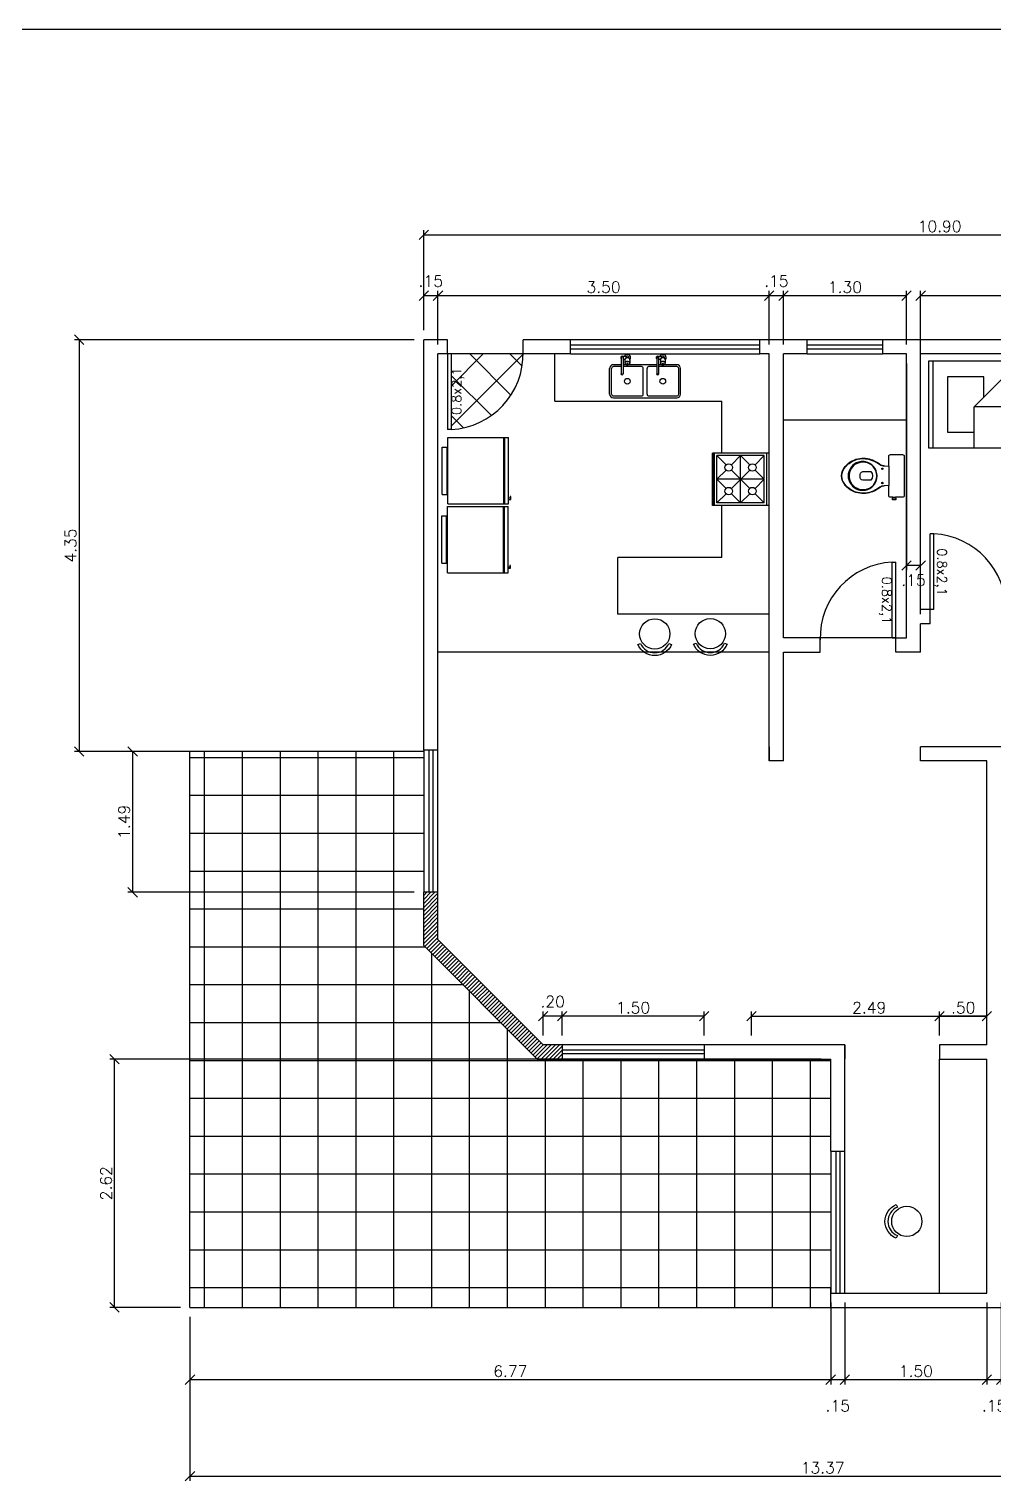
# Model space of a CAD drawing. Header units: metres. Extents: x 433 to 682, y 535 to 584.
# Drawn here: x 612.99 to 623.18, y 553.42 to 568.76 of the extents above; entities that cross this region are included whole.
import ezdxf

# ---------------------------------------------------------------- set-up
doc = ezdxf.new("R2010")
doc.units = ezdxf.units.M
doc.linetypes.add('ACAD_ISO02W100', pattern=[15, 12, -3])
for name, color, linetype in [('ARQ-COTAS', 30, 'Continuous'), ('ARQ-ESQ-01', 1, 'ACAD_ISO02W100'), ('ARQ-ESQ-02', 2, 'Continuous'), ('ARQ-HACHURA', 252, 'Continuous'), ('ARQ-MOVEIS', 170, 'Continuous'), ('ARQ-PECAS_SANITARIAS', 7, 'Continuous'), ('ARQ-PISO', 8, 'Continuous'), ('ARQ-TEXTO2', 2, 'Continuous'), ('ARQ_AVENARIA', 4, 'Continuous')]:
    doc.layers.add(name, color=color, linetype=linetype)
doc.styles.add('ROMANS', font='romans.shx')
doc.dimstyles.new('1-100', dxfattribs={"dimtxt": 0.12, "dimasz": 0.1, "dimexe": 0.05, "dimexo": 0.1, "dimgap": 0.03, "dimtad": 1, "dimzin": 5, "dimdsep": 46, "dimtxsty": 'ROMANS', "dimblk": 'OBLIQUE', "dimcen": 0, "dimclrd": 256, "dimclre": 256, "dimclrt": 2, "dimadec": 0, "dimazin": 0, "dimtfac": 1, "dimtofl": 0, "dimtmove": 2, "dimatfit": 3, "dimfxl": 0.04, "dimtolj": 1, "dimtzin": 1, "dimarcsym": 0})

# ---------------------------------------------------------------- blocks, each defined once
blk = doc.blocks.new('_Oblique')
at = {"color": 0, "linetype": 'ByBlock', "lineweight": -2}
blk.add_line((-0.5, -0.5), (0.5, 0.5), dxfattribs=at)
blk = doc.blocks.new('*D23')
at = {"layer": 'ARQ-COTAS', "lineweight": -2, "transparency": 16777216}
for p, q in [((628.06, 555.153), (628.06, 553.419)), ((614.69, 555.053), (614.69, 553.419)), ((614.69, 553.469), (628.06, 553.469))]:
    blk.add_line(p, q, dxfattribs=at)
at = {"layer": 'DEFPOINTS', "color": 0, "transparency": 16777216}
for p in [(614.69, 555.153), (628.06, 555.253), (628.06, 553.469)]:
    blk.add_point(p, dxfattribs=at)
at = {"layer": 'ARQ-COTAS', "lineweight": -2, "transparency": 16777216, "xscale": 0.1, "yscale": 0.1, "zscale": 0.1, "rotation": 180}
blk.add_blockref('_Oblique', (614.69, 553.469), dxfattribs=at)
at = {"layer": 'ARQ-COTAS', "lineweight": -2, "transparency": 16777216, "xscale": 0.1, "yscale": 0.1, "zscale": 0.1}
blk.add_blockref('_Oblique', (628.06, 553.469), dxfattribs=at)
at = {"layer": 'ARQ-COTAS', "color": 2, "transparency": 16777216, "insert": (621.375, 553.559), "char_height": 0.12, "attachment_point": 5, "style": 'ROMANS'}
blk.add_mtext('\\A1;13.37', dxfattribs=at)
blk = doc.blocks.new('*D30')
at = {"layer": 'ARQ-COTAS', "lineweight": -2, "transparency": 16777216}
for p, q in [((622.41, 562.576), (622.41, 565.991)), ((624.71, 565.941), (622.41, 565.941)), ((624.71, 565.576), (624.71, 565.991))]:
    blk.add_line(p, q, dxfattribs=at)
at = {"layer": 'DEFPOINTS', "color": 0, "transparency": 16777216}
for p in [(622.41, 565.941), (624.71, 565.476), (622.41, 562.476)]:
    blk.add_point(p, dxfattribs=at)
at = {"layer": 'ARQ-COTAS', "lineweight": -2, "transparency": 16777216, "xscale": 0.1, "yscale": 0.1, "zscale": 0.1, "rotation": 180}
blk.add_blockref('_Oblique', (622.41, 565.941), dxfattribs=at)
at = {"layer": 'ARQ-COTAS', "lineweight": -2, "transparency": 16777216, "xscale": 0.1, "yscale": 0.1, "zscale": 0.1}
blk.add_blockref('_Oblique', (624.71, 565.941), dxfattribs=at)
at = {"layer": 'ARQ-COTAS', "color": 2, "transparency": 16777216, "insert": (623.56, 566.031), "char_height": 0.12, "attachment_point": 5, "style": 'ROMANS'}
blk.add_mtext('\\A1;2.30', dxfattribs=at)
blk = doc.blocks.new('*D31')
at = {"layer": 'ARQ-COTAS', "lineweight": -2, "transparency": 16777216}
for p, q in [((622.26, 565.226), (622.26, 563.041)), ((622.41, 563.091), (622.26, 563.091)), ((622.41, 562.576), (622.41, 563.141))]:
    blk.add_line(p, q, dxfattribs=at)
at = {"layer": 'DEFPOINTS', "color": 0, "transparency": 16777216}
for p in [(622.26, 565.326), (622.26, 563.091), (622.41, 562.476)]:
    blk.add_point(p, dxfattribs=at)
at = {"layer": 'ARQ-COTAS', "lineweight": -2, "transparency": 16777216, "xscale": 0.1, "yscale": 0.1, "zscale": 0.1, "rotation": 180}
blk.add_blockref('_Oblique', (622.26, 563.091), dxfattribs=at)
at = {"layer": 'ARQ-COTAS', "lineweight": -2, "transparency": 16777216, "xscale": 0.1, "yscale": 0.1, "zscale": 0.1}
blk.add_blockref('_Oblique', (622.41, 563.091), dxfattribs=at)
at = {"layer": 'ARQ-COTAS', "color": 2, "transparency": 16777216, "insert": (622.335, 562.936), "char_height": 0.12, "attachment_point": 5, "style": 'ROMANS'}
blk.add_mtext('\\A1;.15', dxfattribs=at)
blk = doc.blocks.new('*D32')
at = {"layer": 'ARQ-COTAS', "lineweight": -2, "transparency": 16777216}
for p, q in [((620.96, 565.426), (620.96, 565.991)), ((622.26, 565.941), (620.96, 565.941)), ((622.26, 565.426), (622.26, 565.991))]:
    blk.add_line(p, q, dxfattribs=at)
at = {"layer": 'DEFPOINTS', "color": 0, "transparency": 16777216}
for p in [(620.96, 565.941), (620.96, 565.326), (622.26, 565.326)]:
    blk.add_point(p, dxfattribs=at)
at = {"layer": 'ARQ-COTAS', "lineweight": -2, "transparency": 16777216, "xscale": 0.1, "yscale": 0.1, "zscale": 0.1, "rotation": 180}
blk.add_blockref('_Oblique', (620.96, 565.941), dxfattribs=at)
at = {"layer": 'ARQ-COTAS', "lineweight": -2, "transparency": 16777216, "xscale": 0.1, "yscale": 0.1, "zscale": 0.1}
blk.add_blockref('_Oblique', (622.26, 565.941), dxfattribs=at)
at = {"layer": 'ARQ-COTAS', "color": 2, "transparency": 16777216, "insert": (621.61, 566.031), "char_height": 0.12, "attachment_point": 5, "style": 'ROMANS'}
blk.add_mtext('\\A1;1.30', dxfattribs=at)
blk = doc.blocks.new('*D33')
at = {"layer": 'ARQ-COTAS', "lineweight": -2, "transparency": 16777216}
for p, q in [((620.81, 565.426), (620.81, 565.991)), ((620.96, 565.941), (620.81, 565.941)), ((620.96, 565.426), (620.96, 565.991))]:
    blk.add_line(p, q, dxfattribs=at)
at = {"layer": 'DEFPOINTS', "color": 0, "transparency": 16777216}
for p in [(620.81, 565.941), (620.81, 565.326), (620.96, 565.326)]:
    blk.add_point(p, dxfattribs=at)
at = {"layer": 'ARQ-COTAS', "lineweight": -2, "transparency": 16777216, "xscale": 0.1, "yscale": 0.1, "zscale": 0.1, "rotation": 180}
blk.add_blockref('_Oblique', (620.81, 565.941), dxfattribs=at)
at = {"layer": 'ARQ-COTAS', "lineweight": -2, "transparency": 16777216, "xscale": 0.1, "yscale": 0.1, "zscale": 0.1}
blk.add_blockref('_Oblique', (620.96, 565.941), dxfattribs=at)
at = {"layer": 'ARQ-COTAS', "color": 2, "transparency": 16777216, "insert": (620.885, 566.096), "char_height": 0.12, "attachment_point": 5, "style": 'ROMANS'}
blk.add_mtext('\\A1;.15', dxfattribs=at)
blk = doc.blocks.new('*D34')
at = {"layer": 'ARQ-COTAS', "lineweight": -2, "transparency": 16777216}
for p, q in [((617.31, 565.426), (617.31, 565.991)), ((620.81, 565.941), (617.31, 565.941)), ((620.81, 565.426), (620.81, 565.991))]:
    blk.add_line(p, q, dxfattribs=at)
at = {"layer": 'DEFPOINTS', "color": 0, "transparency": 16777216}
for p in [(617.31, 565.941), (617.31, 565.326), (620.81, 565.326)]:
    blk.add_point(p, dxfattribs=at)
at = {"layer": 'ARQ-COTAS', "lineweight": -2, "transparency": 16777216, "xscale": 0.1, "yscale": 0.1, "zscale": 0.1, "rotation": 180}
blk.add_blockref('_Oblique', (617.31, 565.941), dxfattribs=at)
at = {"layer": 'ARQ-COTAS', "lineweight": -2, "transparency": 16777216, "xscale": 0.1, "yscale": 0.1, "zscale": 0.1}
blk.add_blockref('_Oblique', (620.81, 565.941), dxfattribs=at)
at = {"layer": 'ARQ-COTAS', "color": 2, "transparency": 16777216, "insert": (619.06, 566.031), "char_height": 0.12, "attachment_point": 5, "style": 'ROMANS'}
blk.add_mtext('\\A1;3.50', dxfattribs=at)
blk = doc.blocks.new('*D35')
at = {"layer": 'ARQ-COTAS', "lineweight": -2, "transparency": 16777216}
for p, q in [((617.16, 565.576), (617.16, 565.991)), ((617.31, 565.941), (617.16, 565.941)), ((617.31, 565.426), (617.31, 565.991))]:
    blk.add_line(p, q, dxfattribs=at)
at = {"layer": 'DEFPOINTS', "color": 0, "transparency": 16777216}
for p in [(617.16, 565.941), (617.16, 565.476), (617.31, 565.326)]:
    blk.add_point(p, dxfattribs=at)
at = {"layer": 'ARQ-COTAS', "lineweight": -2, "transparency": 16777216, "xscale": 0.1, "yscale": 0.1, "zscale": 0.1, "rotation": 180}
blk.add_blockref('_Oblique', (617.16, 565.941), dxfattribs=at)
at = {"layer": 'ARQ-COTAS', "lineweight": -2, "transparency": 16777216, "xscale": 0.1, "yscale": 0.1, "zscale": 0.1}
blk.add_blockref('_Oblique', (617.31, 565.941), dxfattribs=at)
at = {"layer": 'ARQ-COTAS', "color": 2, "transparency": 16777216, "insert": (617.235, 566.096), "char_height": 0.12, "attachment_point": 5, "style": 'ROMANS'}
blk.add_mtext('\\A1;.15', dxfattribs=at)
blk = doc.blocks.new('*D36')
at = {"layer": 'ARQ-COTAS', "lineweight": -2, "transparency": 16777216}
for p, q in [((617.16, 565.576), (617.16, 566.633)), ((628.06, 565.576), (628.06, 566.633)), ((617.16, 566.583), (628.06, 566.583))]:
    blk.add_line(p, q, dxfattribs=at)
at = {"layer": 'DEFPOINTS', "color": 0, "transparency": 16777216}
for p in [(628.06, 566.583), (617.16, 565.476), (628.06, 565.476)]:
    blk.add_point(p, dxfattribs=at)
at = {"layer": 'ARQ-COTAS', "lineweight": -2, "transparency": 16777216, "xscale": 0.1, "yscale": 0.1, "zscale": 0.1, "rotation": 180}
blk.add_blockref('_Oblique', (617.16, 566.583), dxfattribs=at)
at = {"layer": 'ARQ-COTAS', "lineweight": -2, "transparency": 16777216, "xscale": 0.1, "yscale": 0.1, "zscale": 0.1}
blk.add_blockref('_Oblique', (628.06, 566.583), dxfattribs=at)
at = {"layer": 'ARQ-COTAS', "color": 2, "transparency": 16777216, "insert": (622.61, 566.673), "char_height": 0.12, "attachment_point": 5, "style": 'ROMANS'}
blk.add_mtext('\\A1;10.90', dxfattribs=at)
blk = doc.blocks.new('*D38')
at = {"layer": 'ARQ-COTAS', "lineweight": -2, "transparency": 16777216}
for p, q in [((620.622, 558.126), (620.622, 558.379)), ((623.11, 558.126), (623.11, 558.379)), ((620.622, 558.329), (623.11, 558.329))]:
    blk.add_line(p, q, dxfattribs=at)
at = {"layer": 'DEFPOINTS', "color": 0, "transparency": 16777216}
for p in [(623.11, 558.329), (620.622, 558.026), (623.11, 558.026)]:
    blk.add_point(p, dxfattribs=at)
at = {"layer": 'ARQ-COTAS', "lineweight": -2, "transparency": 16777216, "xscale": 0.1, "yscale": 0.1, "zscale": 0.1, "rotation": 180}
blk.add_blockref('_Oblique', (620.622, 558.329), dxfattribs=at)
at = {"layer": 'ARQ-COTAS', "lineweight": -2, "transparency": 16777216, "xscale": 0.1, "yscale": 0.1, "zscale": 0.1}
blk.add_blockref('_Oblique', (623.11, 558.329), dxfattribs=at)
at = {"layer": 'ARQ-COTAS', "color": 2, "transparency": 16777216, "insert": (621.866, 558.419), "char_height": 0.12, "attachment_point": 5, "style": 'ROMANS'}
blk.add_mtext('\\A1;2.49', dxfattribs=at)
blk = doc.blocks.new('*D39')
at = {"layer": 'ARQ-COTAS', "lineweight": -2, "transparency": 16777216}
for p, q in [((622.61, 558.126), (622.61, 558.379)), ((623.11, 558.126), (623.11, 558.379)), ((623.11, 558.329), (622.61, 558.329))]:
    blk.add_line(p, q, dxfattribs=at)
at = {"layer": 'DEFPOINTS', "color": 0, "transparency": 16777216}
for p in [(622.61, 558.329), (622.61, 558.026), (623.11, 558.026)]:
    blk.add_point(p, dxfattribs=at)
at = {"layer": 'ARQ-COTAS', "lineweight": -2, "transparency": 16777216, "xscale": 0.1, "yscale": 0.1, "zscale": 0.1, "rotation": 180}
blk.add_blockref('_Oblique', (622.61, 558.329), dxfattribs=at)
at = {"layer": 'ARQ-COTAS', "lineweight": -2, "transparency": 16777216, "xscale": 0.1, "yscale": 0.1, "zscale": 0.1}
blk.add_blockref('_Oblique', (623.11, 558.329), dxfattribs=at)
at = {"layer": 'ARQ-COTAS', "color": 2, "transparency": 16777216, "insert": (622.86, 558.419), "char_height": 0.12, "attachment_point": 5, "style": 'ROMANS'}
blk.add_mtext('\\A1;.50', dxfattribs=at)
blk = doc.blocks.new('*D40')
at = {"layer": 'ARQ-COTAS', "lineweight": -2, "transparency": 16777216}
for p, q in [((618.622, 558.126), (618.622, 558.379)), ((620.122, 558.126), (620.122, 558.379)), ((620.122, 558.329), (618.622, 558.329))]:
    blk.add_line(p, q, dxfattribs=at)
at = {"layer": 'DEFPOINTS', "color": 0, "transparency": 16777216}
for p in [(618.622, 558.329), (618.622, 558.026), (620.122, 558.026)]:
    blk.add_point(p, dxfattribs=at)
at = {"layer": 'ARQ-COTAS', "lineweight": -2, "transparency": 16777216, "xscale": 0.1, "yscale": 0.1, "zscale": 0.1, "rotation": 180}
blk.add_blockref('_Oblique', (618.622, 558.329), dxfattribs=at)
at = {"layer": 'ARQ-COTAS', "lineweight": -2, "transparency": 16777216, "xscale": 0.1, "yscale": 0.1, "zscale": 0.1}
blk.add_blockref('_Oblique', (620.122, 558.329), dxfattribs=at)
at = {"layer": 'ARQ-COTAS', "color": 2, "transparency": 16777216, "insert": (619.372, 558.419), "char_height": 0.12, "attachment_point": 5, "style": 'ROMANS'}
blk.add_mtext('\\A1;1.50', dxfattribs=at)
blk = doc.blocks.new('*D41')
at = {"layer": 'ARQ-COTAS', "lineweight": -2, "transparency": 16777216}
for p, q in [((618.422, 558.126), (618.422, 558.379)), ((618.622, 558.126), (618.622, 558.379)), ((618.622, 558.329), (618.422, 558.329))]:
    blk.add_line(p, q, dxfattribs=at)
at = {"layer": 'DEFPOINTS', "color": 0, "transparency": 16777216}
for p in [(618.422, 558.329), (618.422, 558.026), (618.622, 558.026)]:
    blk.add_point(p, dxfattribs=at)
at = {"layer": 'ARQ-COTAS', "lineweight": -2, "transparency": 16777216, "xscale": 0.1, "yscale": 0.1, "zscale": 0.1, "rotation": 180}
blk.add_blockref('_Oblique', (618.422, 558.329), dxfattribs=at)
at = {"layer": 'ARQ-COTAS', "lineweight": -2, "transparency": 16777216, "xscale": 0.1, "yscale": 0.1, "zscale": 0.1}
blk.add_blockref('_Oblique', (618.622, 558.329), dxfattribs=at)
at = {"layer": 'ARQ-COTAS', "color": 2, "transparency": 16777216, "insert": (618.522, 558.484), "char_height": 0.12, "attachment_point": 5, "style": 'ROMANS'}
blk.add_mtext('\\A1;.20', dxfattribs=at)
blk = doc.blocks.new('RECTANG')
for p, q in [((1, 1), (0, 1)), ((0, 1), (0, 0)), ((1, 0), (1, 1)), ((0, 0), (1, 0))]:
    blk.add_line(p, q)
blk = doc.blocks.new('BEDHOSP')
for p, q in [((-1.9812, -0.4572), (-1.9812, 0.4572)), ((-0.4826, 0.4572), (-0.4826, 0.0254)), ((-0.0508, 0.4572), (-0.0508, -0.4572)), ((-0.2032, 0.2921), (-0.4826, 0.2921)), ((-0.2032, -0.2921), (-0.2032, 0.2921)), ((-0.4826, 0.0254), (-0.9652, -0.4572)), ((-0.9652, -0.4572), (-0.9652, 0.0254)), ((-0.9652, 0.0254), (-0.4826, 0.0254)), ((-0.5842, -0.0762), (-0.5842, -0.2921)), ((-0.5842, -0.2921), (-0.2032, -0.2921))]:
    blk.add_line(p, q)
at = {"xscale": 2.032, "yscale": 0.9144, "zscale": 2.032}
blk.add_blockref('RECTANG', (-2.032, -0.4572), dxfattribs=at)
blk = doc.blocks.new('*D48')
at = {"layer": 'ARQ-COTAS', "lineweight": -2, "transparency": 16777216}
for p, q in [((623.11, 555.303), (623.11, 554.439)), ((623.26, 555.303), (623.26, 554.439)), ((623.26, 554.489), (623.11, 554.489))]:
    blk.add_line(p, q, dxfattribs=at)
at = {"layer": 'DEFPOINTS', "color": 0, "transparency": 16777216}
for p in [(623.11, 555.403), (623.26, 555.403), (623.11, 554.489)]:
    blk.add_point(p, dxfattribs=at)
at = {"layer": 'ARQ-COTAS', "lineweight": -2, "transparency": 16777216, "xscale": 0.1, "yscale": 0.1, "zscale": 0.1, "rotation": 180}
blk.add_blockref('_Oblique', (623.11, 554.489), dxfattribs=at)
at = {"layer": 'ARQ-COTAS', "lineweight": -2, "transparency": 16777216, "xscale": 0.1, "yscale": 0.1, "zscale": 0.1}
blk.add_blockref('_Oblique', (623.26, 554.489), dxfattribs=at)
at = {"layer": 'ARQ-COTAS', "color": 2, "transparency": 16777216, "insert": (623.185, 554.214), "char_height": 0.12, "attachment_point": 5, "style": 'ROMANS'}
blk.add_mtext('\\A1;.15', dxfattribs=at)
blk = doc.blocks.new('*D49')
at = {"layer": 'ARQ-COTAS', "lineweight": -2, "transparency": 16777216}
for p, q in [((621.61, 555.303), (621.61, 554.439)), ((623.11, 555.303), (623.11, 554.439)), ((623.11, 554.489), (621.61, 554.489))]:
    blk.add_line(p, q, dxfattribs=at)
at = {"layer": 'DEFPOINTS', "color": 0, "transparency": 16777216}
for p in [(621.61, 555.403), (623.11, 555.403), (621.61, 554.489)]:
    blk.add_point(p, dxfattribs=at)
at = {"layer": 'ARQ-COTAS', "lineweight": -2, "transparency": 16777216, "xscale": 0.1, "yscale": 0.1, "zscale": 0.1, "rotation": 180}
blk.add_blockref('_Oblique', (621.61, 554.489), dxfattribs=at)
at = {"layer": 'ARQ-COTAS', "lineweight": -2, "transparency": 16777216, "xscale": 0.1, "yscale": 0.1, "zscale": 0.1}
blk.add_blockref('_Oblique', (623.11, 554.489), dxfattribs=at)
at = {"layer": 'ARQ-COTAS', "color": 2, "transparency": 16777216, "insert": (622.36, 554.579), "char_height": 0.12, "attachment_point": 5, "style": 'ROMANS'}
blk.add_mtext('\\A1;1.50', dxfattribs=at)
blk = doc.blocks.new('*D50')
at = {"layer": 'ARQ-COTAS', "lineweight": -2, "transparency": 16777216}
for p, q in [((621.46, 555.303), (621.46, 554.439)), ((621.61, 555.303), (621.61, 554.439)), ((621.61, 554.489), (621.46, 554.489))]:
    blk.add_line(p, q, dxfattribs=at)
at = {"layer": 'DEFPOINTS', "color": 0, "transparency": 16777216}
for p in [(621.46, 555.403), (621.61, 555.403), (621.46, 554.489)]:
    blk.add_point(p, dxfattribs=at)
at = {"layer": 'ARQ-COTAS', "lineweight": -2, "transparency": 16777216, "xscale": 0.1, "yscale": 0.1, "zscale": 0.1, "rotation": 180}
blk.add_blockref('_Oblique', (621.46, 554.489), dxfattribs=at)
at = {"layer": 'ARQ-COTAS', "lineweight": -2, "transparency": 16777216, "xscale": 0.1, "yscale": 0.1, "zscale": 0.1}
blk.add_blockref('_Oblique', (621.61, 554.489), dxfattribs=at)
at = {"layer": 'ARQ-COTAS', "color": 2, "transparency": 16777216, "insert": (621.535, 554.214), "char_height": 0.12, "attachment_point": 5, "style": 'ROMANS'}
blk.add_mtext('\\A1;.15', dxfattribs=at)
blk = doc.blocks.new('*D51')
at = {"layer": 'ARQ-COTAS', "lineweight": -2, "transparency": 16777216}
for p, q in [((621.46, 555.303), (621.46, 554.439)), ((614.69, 555.153), (614.69, 554.439)), ((621.46, 554.489), (614.69, 554.489))]:
    blk.add_line(p, q, dxfattribs=at)
at = {"layer": 'DEFPOINTS', "color": 0, "transparency": 16777216}
for p in [(621.46, 555.403), (614.69, 555.253), (614.69, 554.489)]:
    blk.add_point(p, dxfattribs=at)
at = {"layer": 'ARQ-COTAS', "lineweight": -2, "transparency": 16777216, "xscale": 0.1, "yscale": 0.1, "zscale": 0.1, "rotation": 180}
blk.add_blockref('_Oblique', (614.69, 554.489), dxfattribs=at)
at = {"layer": 'ARQ-COTAS', "lineweight": -2, "transparency": 16777216, "xscale": 0.1, "yscale": 0.1, "zscale": 0.1}
blk.add_blockref('_Oblique', (621.46, 554.489), dxfattribs=at)
at = {"layer": 'ARQ-COTAS', "color": 2, "transparency": 16777216, "insert": (618.075, 554.579), "char_height": 0.12, "attachment_point": 5, "style": 'ROMANS'}
blk.add_mtext('\\A1;6.77', dxfattribs=at)
blk = doc.blocks.new('*D52')
at = {"layer": 'ARQ-COTAS', "lineweight": -2, "transparency": 16777216}
for p, q in [((621.36, 557.876), (613.843, 557.876)), ((613.893, 555.253), (613.893, 557.876)), ((614.59, 555.253), (613.843, 555.253))]:
    blk.add_line(p, q, dxfattribs=at)
at = {"layer": 'DEFPOINTS', "color": 0, "transparency": 16777216}
for p in [(613.893, 557.876), (621.46, 557.876), (614.69, 555.253)]:
    blk.add_point(p, dxfattribs=at)
at = {"layer": 'ARQ-COTAS', "lineweight": -2, "transparency": 16777216, "xscale": 0.1, "yscale": 0.1, "zscale": 0.1}
for p, rotation in [((613.893, 557.876), 90), ((613.893, 555.253), 270)]:
    blk.add_blockref('_Oblique', p, dxfattribs=dict(at, rotation=rotation))
at = {"layer": 'ARQ-COTAS', "color": 2, "transparency": 16777216, "insert": (613.803, 556.564), "char_height": 0.12, "attachment_point": 5, "rotation": 90, "style": 'ROMANS'}
blk.add_mtext('\\A1;2.62', dxfattribs=at)
blk = doc.blocks.new('*D53')
at = {"layer": 'ARQ-COTAS', "lineweight": -2, "transparency": 16777216}
for p, q in [((617.06, 565.476), (613.469, 565.476)), ((613.519, 565.476), (613.519, 561.126)), ((617.06, 561.126), (613.469, 561.126))]:
    blk.add_line(p, q, dxfattribs=at)
at = {"layer": 'DEFPOINTS', "color": 0, "transparency": 16777216}
for p in [(617.16, 565.476), (613.519, 561.126), (617.16, 561.126)]:
    blk.add_point(p, dxfattribs=at)
at = {"layer": 'ARQ-COTAS', "lineweight": -2, "transparency": 16777216, "xscale": 0.1, "yscale": 0.1, "zscale": 0.1}
for p, rotation in [((613.519, 565.476), 90), ((613.519, 561.126), 270)]:
    blk.add_blockref('_Oblique', p, dxfattribs=dict(at, rotation=rotation))
at = {"layer": 'ARQ-COTAS', "color": 2, "transparency": 16777216, "insert": (613.429, 563.301), "char_height": 0.12, "attachment_point": 5, "rotation": 90, "style": 'ROMANS'}
blk.add_mtext('\\A1;4.35', dxfattribs=at)
blk = doc.blocks.new('*D54')
at = {"layer": 'ARQ-COTAS', "lineweight": -2, "transparency": 16777216}
for p, q in [((617.06, 561.126), (614.034, 561.126)), ((614.084, 561.126), (614.084, 559.638)), ((617.06, 559.638), (614.034, 559.638))]:
    blk.add_line(p, q, dxfattribs=at)
at = {"layer": 'DEFPOINTS', "color": 0, "transparency": 16777216}
for p in [(617.16, 561.126), (614.084, 559.638), (617.16, 559.638)]:
    blk.add_point(p, dxfattribs=at)
at = {"layer": 'ARQ-COTAS', "lineweight": -2, "transparency": 16777216, "xscale": 0.1, "yscale": 0.1, "zscale": 0.1}
for p, rotation in [((614.084, 561.126), 90), ((614.084, 559.638), 270)]:
    blk.add_blockref('_Oblique', p, dxfattribs=dict(at, rotation=rotation))
at = {"layer": 'ARQ-COTAS', "color": 2, "transparency": 16777216, "insert": (613.994, 560.382), "char_height": 0.12, "attachment_point": 5, "rotation": 90, "style": 'ROMANS'}
blk.add_mtext('\\A1;1.49', dxfattribs=at)

msp = doc.modelspace()

# ---------------------------------------------------------------- hatches: boundary and pattern name
at = {"layer": 'ARQ-HACHURA'}
h = msp.add_hatch(dxfattribs=at)
h.set_pattern_fill('_USER', color=256, scale=0.03, angle=45, style=0, pattern_type=0)
h.set_pattern_definition([(45, (18.44488, 5.862414), (-0.0212132034, 0.0212132034), [])])
h.paths.add_polyline_path([(618.36, 557.876), (618.622, 557.876), (618.622, 558.026), (618.422, 558.026), (617.31, 559.138), (617.31, 559.638), (617.16, 559.638), (617.16, 559.076)])
at = {"layer": 'ARQ-PECAS_SANITARIAS'}
h = msp.add_hatch(dxfattribs=at)
h.set_pattern_fill('_USER', color=256, scale=0.3, angle=45, style=0, double=1, pattern_type=0)
h.set_pattern_definition([(45, (18.44488, 5.8624), (-0.21213203, 0.21213203), []), (135, (18.44488, 5.8624), (-0.21213203, -0.21213203), [])])
h.paths.add_polyline_path([(618.21, 565.326), (617.45, 565.326), (617.45, 564.527, 0.399642)])
h.paths.add_polyline_path([(617.611, 564.657), (617.611, 565.207), (617.442, 565.207), (617.442, 564.657)], flags=9)
h = msp.add_hatch(dxfattribs=at)
h.set_pattern_fill('_USER', color=256, scale=0.4, style=0, double=1, pattern_type=0)
h.set_pattern_definition([(0, (18.44488, 5.8624), (0, 0.4), []), (90, (18.44488, 5.8624), (-0.4, 2e-17), [])])
h.paths.add_polyline_path([(617.16, 559.076), (617.16, 559.638), (617.16, 561.126), (614.69, 561.126), (614.69, 555.253), (621.46, 555.253), (621.46, 557.876), (621.436, 557.876), (620.122, 557.876), (618.622, 557.876), (618.36, 557.876)])

# ---------------------------------------------------------------- linework, layer by layer
for p, q in [((619.246, 565.286), (619.246, 565.116)), ((619.256, 565.301), (619.3, 565.301)), ((619.266, 565.286), (619.266, 565.116)), ((619.266, 565.271), (619.287, 565.271)), ((619.286, 565.266), (619.286, 565.229)), ((619.294, 565.286), (619.294, 565.279)), ((619.329, 565.286), (619.329, 565.279)), ((619.336, 565.266), (619.336, 565.229)), ((619.621, 565.286), (619.621, 565.116)), ((619.631, 565.301), (619.675, 565.301)), ((619.641, 565.286), (619.641, 565.116)), ((619.641, 565.271), (619.662, 565.271)), ((619.661, 565.266), (619.661, 565.229)), ((619.669, 565.286), (619.669, 565.279)), ((619.704, 565.286), (619.704, 565.279)), ((619.711, 565.266), (619.711, 565.229)), ((619.124, 564.902), (619.124, 565.172)), ((619.144, 564.902), (619.144, 565.172)), ((619.246, 565.212), (619.164, 565.212)), ((619.246, 565.192), (619.164, 565.192)), ((619.304, 565.212), (619.266, 565.212)), ((619.459, 565.192), (619.266, 565.192)), ((619.621, 565.212), (619.319, 565.212)), ((619.479, 564.902), (619.479, 565.172)), ((619.519, 564.902), (619.519, 565.172)), ((619.621, 565.192), (619.539, 565.192)), ((619.679, 565.212), (619.641, 565.212)), ((619.834, 565.192), (619.641, 565.192)), ((619.834, 565.212), (619.694, 565.212)), ((619.854, 564.902), (619.854, 565.172)), ((619.874, 564.902), (619.874, 565.172)), ((619.164, 564.882), (619.459, 564.882)), ((619.164, 564.862), (619.834, 564.862)), ((619.539, 564.882), (619.834, 564.882)), ((617.356, 564.342), (617.406, 564.342)), ((617.356, 563.842), (617.356, 564.342)), ((617.406, 563.842), (617.406, 564.342)), ((617.416, 563.742), (617.416, 564.442)), ((617.416, 564.442), (618.056, 564.442)), ((618.006, 563.742), (618.006, 564.442)), ((618.016, 563.742), (618.016, 564.442)), ((618.056, 563.742), (618.056, 564.442)), ((620.211, 563.724), (620.211, 564.279)), ((620.811, 564.279), (620.211, 564.279)), ((620.222, 563.724), (620.222, 564.279)), ((620.232, 563.724), (620.232, 564.279)), ((620.354, 564.155), (620.257, 564.251)), ((620.257, 563.751), (620.257, 564.251)), ((620.757, 564.251), (620.257, 564.251)), ((620.41, 564.155), (620.507, 564.251)), ((620.507, 564.251), (620.604, 564.155)), ((620.507, 563.751), (620.507, 564.251)), ((620.757, 564.251), (620.66, 564.155)), ((620.757, 563.751), (620.757, 564.251)), ((620.786, 563.724), (620.786, 564.279)), ((620.811, 563.724), (620.811, 564.279)), ((620.257, 564.001), (620.354, 564.098)), ((620.604, 564.098), (620.41, 563.905)), ((620.604, 563.905), (620.41, 564.098)), ((620.66, 564.098), (620.757, 564.001)), ((620.354, 563.905), (620.257, 564.001)), ((620.757, 564.001), (620.257, 564.001)), ((620.757, 564.001), (620.66, 563.905)), ((617.356, 563.842), (617.406, 563.842)), ((617.412, 563.014), (617.412, 563.714)), ((617.412, 563.714), (618.052, 563.714)), ((617.416, 563.742), (618.056, 563.742)), ((618.002, 563.014), (618.002, 563.714)), ((618.012, 563.014), (618.012, 563.714)), ((618.052, 563.014), (618.052, 563.714)), ((618.072, 563.801), (618.056, 563.801)), ((618.056, 563.789), (618.081, 563.789)), ((618.072, 563.819), (618.072, 563.801)), ((618.081, 563.819), (618.072, 563.819)), ((618.081, 563.789), (618.081, 563.819)), ((620.811, 563.724), (620.211, 563.724)), ((620.354, 563.848), (620.257, 563.751)), ((620.757, 563.751), (620.257, 563.751)), ((620.507, 563.751), (620.41, 563.848)), ((620.604, 563.848), (620.507, 563.751)), ((620.757, 563.751), (620.66, 563.848)), ((617.352, 563.614), (617.402, 563.614)), ((617.352, 563.114), (617.352, 563.614)), ((617.402, 563.114), (617.402, 563.614)), ((617.352, 563.114), (617.402, 563.114)), ((618.069, 563.091), (618.069, 563.073)), ((618.078, 563.091), (618.069, 563.091)), ((618.078, 563.061), (618.078, 563.091)), ((617.412, 563.014), (618.052, 563.014)), ((618.069, 563.073), (618.052, 563.073)), ((618.052, 563.061), (618.078, 563.061))]:
    msp.add_line(p, q)
for points in [[(619.336, 565.266, 0.133256), (619.335, 565.273, 0.106756), (619.329, 565.279, 0.082828), (619.321, 565.283, 0.071352), (619.311, 565.284, 0.071352), (619.302, 565.283, 0.082828), (619.294, 565.279, 0.106756), (619.288, 565.273, 0.133256), (619.286, 565.266, 0.133256)], [(619.711, 565.266, 0.133256), (619.71, 565.273, 0.106756), (619.704, 565.279, 0.082828), (619.696, 565.283, 0.071352), (619.686, 565.284, 0.071352), (619.677, 565.283, 0.082828), (619.669, 565.279, 0.106756), (619.663, 565.273, 0.133256), (619.661, 565.266, 0.133256)]]:
    msp.add_lwpolyline(points, format="xyb")
for points in [[(619.286, 565.229, 0.133256), (619.288, 565.222, 0.106756), (619.294, 565.216, 0.082828), (619.302, 565.212, 0.071352), (619.311, 565.211, 0.071352), (619.321, 565.212, 0.082828), (619.329, 565.216, 0.106756), (619.335, 565.222, 0.133256), (619.336, 565.229, 0.133256), (619.335, 565.235, 0.106756), (619.329, 565.241, 0.082828), (619.321, 565.245, 0.071352), (619.311, 565.246, 0.071352), (619.302, 565.245, 0.082828), (619.294, 565.241, 0.106756), (619.288, 565.235, 0.133256)], [(619.661, 565.229, 0.133256), (619.663, 565.222, 0.106756), (619.669, 565.216, 0.082828), (619.677, 565.212, 0.071352), (619.686, 565.211, 0.071352), (619.696, 565.212, 0.082828), (619.704, 565.216, 0.106756), (619.71, 565.222, 0.133256), (619.711, 565.229, 0.133256), (619.71, 565.235, 0.106756), (619.704, 565.241, 0.082828), (619.696, 565.245, 0.071352), (619.686, 565.246, 0.071352), (619.677, 565.245, 0.082828), (619.669, 565.241, 0.106756), (619.663, 565.235, 0.133256)], [(619.319, 565.221, 0.133256), (619.318, 565.223, 0.106756), (619.317, 565.225, 0.082828), (619.314, 565.226, 0.071352), (619.311, 565.227, 0.071352), (619.309, 565.226, 0.082828), (619.306, 565.225, 0.106756), (619.305, 565.223, 0.133256), (619.304, 565.221, 0.133256), (619.305, 565.219, 0.106756), (619.306, 565.217, 0.082828), (619.309, 565.216, 0.071352), (619.311, 565.216, 0.071352), (619.314, 565.216, 0.082828), (619.317, 565.217, 0.106756), (619.318, 565.219, 0.133256)], [(619.694, 565.221, 0.133256), (619.693, 565.223, 0.106756), (619.692, 565.225, 0.082828), (619.689, 565.226, 0.071352), (619.686, 565.227, 0.071352), (619.684, 565.226, 0.082828), (619.681, 565.225, 0.106756), (619.68, 565.223, 0.133256), (619.679, 565.221, 0.133256), (619.68, 565.219, 0.106756), (619.681, 565.217, 0.082828), (619.684, 565.216, 0.071352), (619.686, 565.216, 0.071352), (619.689, 565.216, 0.082828), (619.692, 565.217, 0.106756), (619.693, 565.219, 0.133256)]]:
    msp.add_lwpolyline(points, format="xyb", close=True)
for centre, radius in [((619.311, 565.037), 0.03), ((619.686, 565.037), 0.03), ((620.382, 564.126), 0.04), ((620.632, 564.126), 0.04), ((620.382, 563.876), 0.04), ((620.632, 563.876), 0.04)]:
    msp.add_circle(centre, radius)
for centre, radius, start, end in [((619.256, 565.286), 0.015, 311.8103, 228.1897), ((619.256, 565.286), 0.01, 0.0002, 180.0002), ((619.311, 565.286), 0.035, 315.5847, 154.6231), ((619.311, 565.286), 0.035, 205.3769, 224.4153), ((619.311, 565.286), 0.0175, 121.0027, 180), ((619.3, 565.311), 0.01, 270, 294.62), ((619.311, 565.286), 0.0175, 0, 114.62), ((619.631, 565.286), 0.015, 311.8103, 228.1897), ((619.631, 565.286), 0.01, 0.0002, 180.0002), ((619.686, 565.286), 0.035, 315.5847, 154.6231), ((619.686, 565.286), 0.035, 205.3769, 224.4153), ((619.686, 565.286), 0.0175, 121.0027, 180), ((619.675, 565.311), 0.01, 270, 294.62), ((619.686, 565.286), 0.0175, 0, 114.62), ((619.164, 565.172), 0.04, 90, 180), ((619.164, 565.172), 0.02, 90, 180), ((619.256, 565.116), 0.0125, 143.1301, 36.8699), ((619.256, 565.116), 0.01, 180.0001, 0.0001), ((619.459, 565.172), 0.02, 0, 90), ((619.539, 565.172), 0.02, 90, 180), ((619.631, 565.116), 0.0125, 143.1301, 36.8699), ((619.631, 565.116), 0.01, 180.0001, 0.0001), ((619.834, 565.172), 0.04, 0, 90), ((619.834, 565.172), 0.02, 0, 90), ((619.164, 564.902), 0.04, 180, 270), ((619.164, 564.902), 0.02, 180, 270), ((619.459, 564.902), 0.02, 270, 0), ((619.539, 564.902), 0.02, 180, 270), ((619.834, 564.902), 0.04, 270, 0), ((619.834, 564.902), 0.02, 270, 0)]:
    msp.add_arc(centre, radius, start, end)
at = {"layer": 'ARQ-ESQ-01'}
for p, q in [((620.71, 565.476), (618.71, 565.476)), ((622.01, 565.476), (621.21, 565.476)), ((618.71, 565.326), (620.71, 565.326)), ((621.21, 565.326), (622.01, 565.326)), ((617.16, 561.138), (617.16, 559.638)), ((617.31, 559.638), (617.31, 561.138)), ((620.122, 558.026), (618.622, 558.026)), ((618.622, 557.876), (620.122, 557.876)), ((621.46, 556.903), (621.46, 555.403)), ((621.61, 555.403), (621.61, 556.903))]:
    msp.add_line(p, q, dxfattribs=at)
for centre, start, end in [((617.41, 565.326), 272.8651, 1.4321), ((622.51, 562.626), 358.5679, 87.1349), ((622.148, 562.326), 92.8651, 181.4321)]:
    msp.add_arc(centre, 0.8, start, end, dxfattribs=at)
at = {"layer": 'ARQ-ESQ-02'}
for p, q in [((618.71, 565.421), (620.71, 565.421)), ((621.21, 565.421), (622.01, 565.421)), ((617.41, 565.326), (617.41, 564.526)), ((617.45, 565.326), (617.41, 565.326)), ((617.45, 565.326), (617.45, 564.526)), ((618.71, 565.381), (620.71, 565.381)), ((621.21, 565.381), (622.01, 565.381)), ((617.45, 564.526), (617.41, 564.526)), ((622.51, 562.626), (622.51, 563.426)), ((622.55, 563.426), (622.51, 563.426)), ((622.55, 562.626), (622.55, 563.426)), ((622.108, 562.326), (622.108, 563.126)), ((622.108, 563.126), (622.148, 563.126)), ((622.148, 562.326), (622.148, 563.126)), ((622.55, 562.626), (622.51, 562.626)), ((622.108, 562.326), (622.148, 562.326)), ((617.215, 561.138), (617.215, 559.638)), ((617.255, 561.138), (617.255, 559.638)), ((620.122, 557.971), (618.622, 557.971)), ((620.122, 557.931), (618.622, 557.931)), ((621.515, 556.903), (621.515, 555.403)), ((621.555, 556.903), (621.555, 555.403))]:
    msp.add_line(p, q, dxfattribs=at)
at = {"layer": 'ARQ-MOVEIS'}
for points in [[(619.779, 562.257, -0.666667), (619.423, 562.257), (619.451, 562.268, 0.666667), (619.751, 562.268)], [(620.365, 562.259, -0.666667), (620.01, 562.259), (620.038, 562.27, 0.666667), (620.338, 562.27)], [(622.152, 555.983, -0.666667), (622.152, 556.339), (622.164, 556.311, 0.666667), (622.164, 556.011)]]:
    msp.add_lwpolyline(points, format="xyb", close=True, dxfattribs=at)
for centre in [(619.601, 562.368), (620.188, 562.37), (622.264, 556.161)]:
    msp.add_circle(centre, 0.16, dxfattribs=at)
at = {"layer": 'ARQ-PECAS_SANITARIAS'}
for p, q in [((618.546, 564.826), (618.546, 565.326)), ((618.546, 564.826), (620.31, 564.826)), ((620.31, 564.279), (620.31, 564.826)), ((620.31, 563.176), (620.31, 563.724)), ((620.31, 563.176), (619.21, 563.176)), ((619.21, 562.576), (619.21, 563.176)), ((620.81, 562.576), (619.21, 562.576)), ((622.61, 555.403), (622.61, 557.876))]:
    msp.add_line(p, q, dxfattribs=at)
for points in [[(621.575, 564.037, -0.182004), (621.613, 564.137, -0.098298), (621.688, 564.196, -0.085166), (621.768, 564.222, -0.08648), (621.848, 564.22, -0.067868), (621.918, 564.198, -0.06199), (621.975, 564.164, 0.060779), (622.008, 564.148, 0.023796), (622.028, 564.143), (622.073, 564.14), (622.073, 564.244, -0.424217), (622.092, 564.262), (622.115, 564.262), (622.145, 564.262), (622.218, 564.262, -0.418036), (622.236, 564.244), (622.236, 564.037), (622.236, 563.83, -0.418036), (622.218, 563.812), (622.145, 563.812), (622.145, 563.801), (622.148, 563.801), (622.148, 563.785), (622.13, 563.785), (622.112, 563.785), (622.112, 563.801), (622.115, 563.801), (622.115, 563.812), (622.092, 563.812, -0.424217), (622.073, 563.83), (622.073, 563.934), (622.028, 563.931, 0.023796), (622.008, 563.927, 0.060779), (621.975, 563.911, -0.06199), (621.918, 563.877, -0.067868), (621.848, 563.855, -0.08648), (621.768, 563.853, -0.085166), (621.688, 563.878, -0.098298), (621.613, 563.937, -0.182004)], [(621.95, 564.037, 0.18052), (621.913, 564.137, 0.167158), (621.828, 564.187, 0.1), (621.768, 564.187, 0.096291), (621.718, 564.167, 0.13332), (621.668, 564.118, 0.150886), (621.644, 564.037, 0.150886), (621.668, 563.956, 0.13332), (621.718, 563.907, 0.096291), (621.768, 563.888, 0.1), (621.828, 563.888, 0.167158), (621.913, 563.937, 0.18052)], [(621.946, 564.037, 0.186957), (621.907, 564.137, 0.162455), (621.828, 564.18, 0.149476), (621.738, 564.169, 0.171119), (621.668, 564.098, 0.104122), (621.654, 564.037, 0.104122), (621.668, 563.977, 0.171119), (621.738, 563.906, 0.149476), (621.828, 563.894, 0.162455), (621.907, 563.937, 0.186957)], [(621.776, 564.067, -0.276984), (621.798, 564.082), (621.883, 564.082, -0.393258), (621.883, 563.993), (621.798, 563.993, -0.276984), (621.776, 564.007, -0.2)]]:
    msp.add_lwpolyline(points, format="xyb", close=True, dxfattribs=at)
msp.add_lwpolyline([(622.026, 563.931, 0.148706), (621.978, 563.917, 0.01798), (621.958, 563.905, -0.048524), (621.908, 563.877, -0.075808), (621.828, 563.856, -0.05), (621.768, 563.857, -0.109053), (621.668, 563.895, -0.065752), (621.619, 563.937, -0.186957), (621.579, 564.037, -0.186957), (621.619, 564.137, -0.065752), (621.668, 564.179, -0.109053), (621.768, 564.218, -0.05), (621.828, 564.219, -0.075808), (621.908, 564.197, -0.048524), (621.958, 564.17, 0.01798), (621.978, 564.157, 0.148706), (622.026, 564.144, 0.148706)], format="xyb", dxfattribs=at)
for points in [[(622.073, 564.14), (622.073, 564.037), (622.073, 563.934)], [(622.115, 563.812), (622.145, 563.812)], [(622.145, 563.801), (622.115, 563.801)]]:
    msp.add_lwpolyline(points, dxfattribs=at)
for centre in [(622.006, 564.112), (622.006, 563.962)]:
    msp.add_circle(centre, 0.0075, dxfattribs=at)
at = {"layer": 'ARQ-PISO'}
for p, q in [((618.21, 565.326), (617.41, 565.326)), ((622.26, 564.626), (620.96, 564.626)), ((622.148, 562.326), (621.348, 562.326)), ((620.81, 562.176), (617.31, 562.176)), ((617.16, 561.126), (614.69, 561.126)), ((614.69, 555.253), (614.69, 561.126)), ((614.69, 555.253), (623.11, 555.253))]:
    msp.add_line(p, q, dxfattribs=at)
at = {"layer": 'ARQ_AVENARIA'}
for p, q in [((601.182, 568.758), (631.182, 568.758)), ((617.41, 565.476), (617.16, 565.476)), ((617.16, 561.138), (617.16, 565.476)), ((617.41, 565.326), (617.41, 565.476)), ((618.21, 565.326), (618.21, 565.476)), ((618.71, 565.476), (618.21, 565.476)), ((618.71, 565.326), (618.71, 565.476)), ((621.21, 565.476), (620.71, 565.476)), ((620.71, 565.326), (620.71, 565.476)), ((621.21, 565.326), (621.21, 565.476)), ((622.01, 565.326), (622.01, 565.476)), ((624.71, 565.476), (622.01, 565.476)), ((617.41, 565.326), (617.31, 565.326)), ((617.31, 561.138), (617.31, 565.326)), ((618.71, 565.326), (618.21, 565.326)), ((620.81, 565.326), (620.71, 565.326)), ((620.81, 561.026), (620.81, 565.326)), ((621.21, 565.326), (620.96, 565.326)), ((620.96, 562.326), (620.96, 565.326)), ((622.26, 565.326), (622.01, 565.326)), ((622.26, 562.326), (622.26, 565.326)), ((624.71, 565.326), (622.41, 565.326)), ((622.41, 562.626), (622.41, 565.326)), ((622.51, 562.626), (622.41, 562.626)), ((622.41, 562.476), (622.41, 562.476)), ((622.41, 562.176), (622.41, 562.476)), ((622.51, 562.476), (622.51, 562.626)), ((621.348, 562.326), (620.96, 562.326)), ((621.348, 562.176), (621.348, 562.326)), ((622.148, 562.176), (622.148, 562.326)), ((620.96, 561.026), (620.96, 562.176)), ((620.96, 562.176), (621.348, 562.176)), ((622.41, 562.176), (622.248, 562.176)), ((617.31, 561.138), (617.16, 561.138)), ((620.81, 561.176), (620.81, 561.026)), ((622.41, 561.026), (622.41, 561.176)), ((623.26, 561.176), (622.41, 561.176)), ((620.96, 561.026), (620.81, 561.026)), ((623.11, 561.026), (622.41, 561.026)), ((623.11, 558.026), (623.11, 561.026)), ((617.16, 559.076), (617.16, 559.638)), ((617.31, 559.638), (617.16, 559.638)), ((617.31, 559.138), (617.31, 559.638)), ((617.31, 559.138), (618.422, 558.026)), ((617.16, 559.076), (618.36, 557.876)), ((618.622, 558.026), (618.622, 557.876)), ((620.122, 558.026), (620.122, 557.876)), ((621.46, 556.903), (621.46, 557.876)), ((621.61, 558.026), (621.61, 557.876)), ((621.61, 556.903), (621.61, 558.026)), ((622.61, 558.026), (622.61, 557.876)), ((623.11, 555.403), (623.11, 557.876)), ((621.46, 556.903), (621.61, 556.903)), ((621.46, 555.253), (621.46, 555.462)), ((621.46, 555.403), (623.11, 555.403)), ((621.46, 555.253), (626.76, 555.253))]:
    msp.add_line(p, q, dxfattribs=at)
at = {"layer": 'ARQ_AVENARIA', "ltscale": 0.1}
for p, q in [((622.51, 562.476), (622.41, 562.476)), ((622.148, 562.326), (622.26, 562.326)), ((622.26, 562.176), (622.148, 562.176)), ((618.36, 557.876), (618.622, 557.876)), ((618.622, 558.026), (618.422, 558.026)), ((621.61, 558.026), (620.122, 558.026)), ((620.122, 557.876), (621.46, 557.876)), ((621.436, 557.876), (621.46, 557.876)), ((621.61, 558.026), (621.443, 558.026)), ((623.11, 558.026), (622.61, 558.026)), ((622.61, 557.876), (623.11, 557.876))]:
    msp.add_line(p, q, dxfattribs=at)

# ---------------------------------------------------------------- block references
at = {"layer": 'ARQ-MOVEIS', "rotation": 180}
msp.add_blockref('BEDHOSP', (622.492, 564.792), dxfattribs=at)

# ---------------------------------------------------------------- texts
at = {"layer": 'ARQ-TEXTO2', "char_height": 0.1, "style": 'ROMANS'}
for insert, attachment_point, rotation in [((617.586, 565.182), 9, 90), ((622.686, 562.771), 3, 270), ((621.972, 562.471), 9, 270)]:
    msp.add_mtext('0.8x2,1', dxfattribs=dict(at, insert=insert, attachment_point=attachment_point, rotation=rotation))

# ---------------------------------------------------------------- dimensions: what is measured, and where the dimension line sits
at = {"layer": 'ARQ-COTAS'}
for base, p1, p2, picture, middle in [((628.06, 566.583), (617.16, 565.476), (628.06, 565.476), '*D36', (622.61, 566.673)), ((617.16, 565.941), (617.31, 565.326), (617.16, 565.476), '*D35', (617.235, 566.096)), ((620.81, 565.941), (620.96, 565.326), (620.81, 565.326), '*D33', (620.885, 566.096)), ((617.31, 565.941), (620.81, 565.326), (617.31, 565.326), '*D34', (619.06, 566.031)), ((620.96, 565.941), (622.26, 565.326), (620.96, 565.326), '*D32', (621.61, 566.031)), ((622.41, 565.941), (624.71, 565.476), (622.41, 562.476), '*D30', (623.56, 566.031)), ((622.26, 563.091), (622.41, 562.476), (622.26, 565.326), '*D31', (622.335, 562.936)), ((618.422, 558.329), (618.622, 558.026), (618.422, 558.026), '*D41', (618.522, 558.484)), ((618.622, 558.329), (620.122, 558.026), (618.622, 558.026), '*D40', (619.372, 558.419)), ((623.11, 558.329), (620.622, 558.026), (623.11, 558.026), '*D38', (621.866, 558.419)), ((622.61, 558.329), (623.11, 558.026), (622.61, 558.026), '*D39', (622.86, 558.419)), ((614.69, 554.489), (621.46, 555.403), (614.69, 555.253), '*D51', (618.075, 554.579)), ((621.46, 554.489), (621.61, 555.403), (621.46, 555.403), '*D50', (621.535, 554.214)), ((621.61, 554.489), (623.11, 555.403), (621.61, 555.403), '*D49', (622.36, 554.579)), ((623.11, 554.489), (623.26, 555.403), (623.11, 555.403), '*D48', (623.185, 554.214)), ((628.06, 553.469), (614.69, 555.153), (628.06, 555.253), '*D23', (621.375, 553.559))]:
    dim = msp.add_linear_dim(base=base, p1=p1, p2=p2, dimstyle='1-100', dxfattribs=at)
    dim.commit()
    dim.dimension.update_dxf_attribs({"geometry": picture, "text_midpoint": middle})
for base, p1, p2, picture, middle in [((613.519, 561.126), (617.16, 565.476), (617.16, 561.126), '*D53', (613.429, 563.301)), ((614.084, 559.638), (617.16, 561.126), (617.16, 559.638), '*D54', (613.994, 560.382)), ((613.893, 557.876), (614.69, 555.253), (621.46, 557.876), '*D52', (613.803, 556.564))]:
    dim = msp.add_linear_dim(base=base, p1=p1, p2=p2, angle=90, dimstyle='1-100', dxfattribs=at)
    dim.commit()
    dim.dimension.update_dxf_attribs({"geometry": picture, "text_midpoint": middle})

doc.saveas('drawing.dxf')
